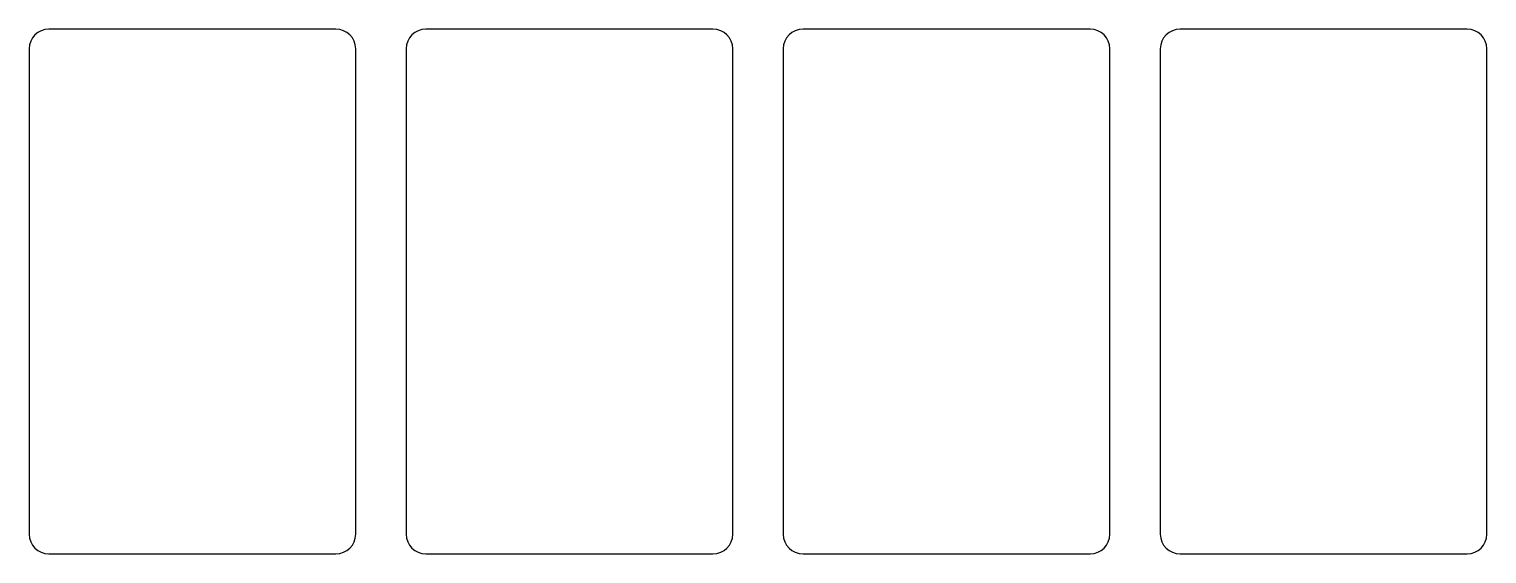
# Model space of a CAD drawing. Header units: millimetres. Extents: x 63.2 to 136.8, y -136.8 to -110.2.
import ezdxf

# ---------------------------------------------------------------- set-up
doc = ezdxf.new("R2010")
doc.units = ezdxf.units.MM

msp = doc.modelspace()

# ---------------------------------------------------------------- linework, layer by layer
at = {"linetype": 'CONTINUOUS'}
for p, q in [((78.675, -110.25), (64.175, -110.25)), ((97.725, -110.25), (83.225, -110.25)), ((116.775, -110.25), (102.275, -110.25)), ((135.825, -110.25), (121.325, -110.25)), ((63.175, -111.25), (63.175, -135.75)), ((79.675, -135.75), (79.675, -111.25)), ((82.225, -111.25), (82.225, -135.75)), ((98.725, -135.75), (98.725, -111.25)), ((101.275, -111.25), (101.275, -135.75)), ((117.775, -135.75), (117.775, -111.25)), ((120.325, -111.25), (120.325, -135.75)), ((136.825, -135.75), (136.825, -111.25)), ((64.175, -136.75), (78.675, -136.75)), ((83.225, -136.75), (97.725, -136.75)), ((102.275, -136.75), (116.775, -136.75)), ((121.325, -136.75), (135.825, -136.75))]:
    msp.add_line(p, q, dxfattribs=at)
for centre, start, end in [((64.175, -111.25), 90, 180), ((78.675, -111.25), 0, 90), ((83.225, -111.25), 90, 180), ((97.725, -111.25), 0, 90), ((102.275, -111.25), 90, 180), ((116.775, -111.25), 0, 90), ((121.325, -111.25), 90, 180), ((135.825, -111.25), 0, 90), ((64.175, -135.75), 180, 270), ((78.675, -135.75), 270, 360), ((83.225, -135.75), 180, 270), ((97.725, -135.75), 270, 360), ((102.275, -135.75), 180, 270), ((116.775, -135.75), 270, 360), ((121.325, -135.75), 180, 270), ((135.825, -135.75), 270, 360)]:
    msp.add_arc(centre, 1, start, end, dxfattribs=at)

doc.saveas('drawing.dxf')
